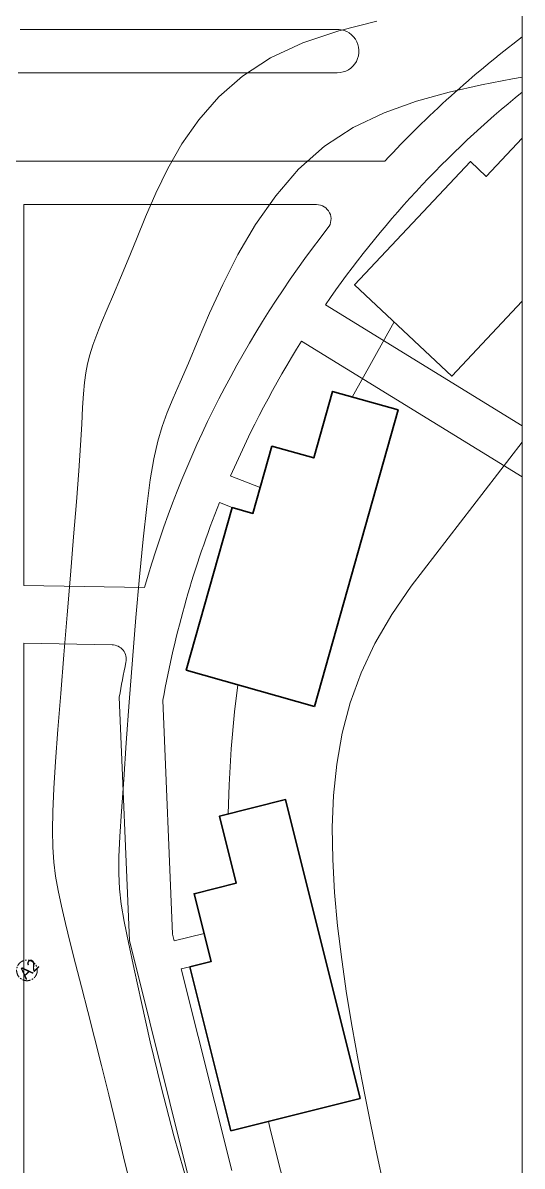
# Model space of a CAD drawing. Header units: millimetres. Extents: x -5316 to 10114, y -10026 to 11025.
# Drawn here: x 6669 to 10114, y -6077 to 1816 of the extents above; entities that cross this region are included whole.
import ezdxf

# ---------------------------------------------------------------- set-up
doc = ezdxf.new("R2010")
doc.units = ezdxf.units.MM
doc.linetypes.add('CENTER2', pattern=[28.575, 19.05, -3.175, 3.175, -3.175])
doc.linetypes.add('PHANTOM', pattern=[2.5, 1.25, -0.25, 0.25, -0.25, 0.25, -0.25])
for name, color, linetype, lineweight in [('1m', 12, 'Continuous', 0), ('AKS', 31, 'CENTER2', 5), ('DUVAR', 1, 'Continuous', 35), ('YOLLAR', 6, 'Continuous', 5)]:
    doc.layers.add(name, color=color, linetype=linetype, lineweight=lineweight)
doc.styles.get("Standard").update_dxf_attribs({"font": 'arial.ttf'})

msp = doc.modelspace()

# ---------------------------------------------------------------- linework, layer by layer
at = {"layer": '1m', "color": 252, "lineweight": 0, "true_color": 0x939598}
for points in [[(7419.1, -6236.7), (7363.7, -6012.9), (7311.4, -5794.7), (7261, -5584), (7211.6, -5382.4), (7163.4, -5190.8), (7117.1, -5009.7), (7073.3, -4839.8), (7032.6, -4681.4), (6995.4, -4535.4), (6962.5, -4402.2), (6934.4, -4282.4), (6911.6, -4175.4), (6894.1, -4076.1), (6881.7, -3978), (6874.4, -3874.8), (6872.1, -3760.2), (6874.5, -3627.8), (6881.8, -3471.1), (6893.6, -3283.9), (6909.9, -3062.4), (6929.4, -2813.5), (6951.3, -2546.7), (6974.2, -2271.5), (6997.1, -1997.3), (7018.9, -1733.7), (7038.3, -1490.2), (7054.3, -1276.2), (7066.1, -1098.8), (7074.6, -954.7), (7081.2, -838.5), (7087, -744.4), (7093.5, -666.9), (7102, -600.2), (7113.6, -538.7), (7129.8, -476.8), (7151.6, -409.7), (7179, -335.4), (7211.9, -252.8), (7250.1, -160.9), (7293.4, -58.5), (7341.8, 55.4), (7394.9, 182), (7452.6, 322.4), (7515.4, 476.6), (7586.1, 641), (7668.4, 810.7), (7765.8, 981.1), (7881.8, 1147.3), (8020, 1304.7), (8183.9, 1448.5), (8377.1, 1573.9), (8600.9, 1677.4), (8848.5, 1760.7), (9110.5, 1826.8)], [(7813.8, -6227), (7711, -5867.4), (7622.7, -5529.4), (7548, -5220.3), (7486.1, -4947.2), (7436, -4717), (7396.7, -4533.8), (7367.3, -4388.5), (7347, -4268.9), (7334.9, -4162.7), (7329.9, -4057.7), (7331.3, -3941.6), (7338.1, -3802.2), (7349.4, -3627.3), (7364.3, -3408.6), (7382.3, -3153.8), (7402.8, -2874.6), (7425.2, -2582.8), (7449.1, -2290), (7473.8, -2008), (7498.9, -1748.5), (7523.7, -1523.1), (7548.1, -1340), (7573.1, -1193.2), (7600, -1073), (7630.2, -969.7), (7665, -873.8), (7705.8, -775.5), (7754, -665.2), (7810.8, -533.3), (7877.7, -373), (7956, -189.3), (8047.4, 9.9), (8153.1, 216.8), (8274.7, 423.6), (8413.7, 622.3), (8571.4, 805), (8749.4, 964), (8947.9, 1093.5), (9161.8, 1195.9), (9384.9, 1276.1), (9611, 1338.5), (9833.8, 1387.8), (10047.2, 1428.7), (10113.9, 1441.3)], [(8941.9, -767.4), (9230.7, -249)], [(9156.3, -6205.8), (9113.9, -6004), (9070.1, -5792.9), (9026, -5573.9), (8982.5, -5348.5), (8941.1, -5118.5), (8902.8, -4885.7), (8869, -4651.8), (8840.9, -4418.5), (8819.6, -4187.6), (8806.6, -3960.4), (8803.6, -3737.1), (8812.4, -3517.5), (8834.8, -3301.4), (8872.7, -3088.7), (8927.9, -2879.2), (9002.2, -2672.6), (9097.5, -2468.8), (9214.4, -2268.1), (9348.2, -2072.4), (10113.9, -1078.1)], [(8086.2, -3645.8), (8092.5, -3445.3), (8107.1, -3195.9), (8129.6, -2941.9), (8152.4, -2754.8)], [(8976.2, -7601), (8917.7, -7478.3), (8791.3, -7179.6), (8681.4, -6886.4), (8586.4, -6600.7), (8504.5, -6324.8), (8434.1, -6060.7), (8373.4, -5810.4), (8364, -5768.7)]]:
    msp.add_lwpolyline(points, dxfattribs=at)
at = {"layer": 'AKS', "linetype": 'PHANTOM', "ltscale": 80}
msp.add_line((6747.2, -4777.3), (6746.6, -4776.7), dxfattribs=at)
at = {"layer": 'AKS', "ltscale": 3}
msp.add_circle((6696.7, -4725.9), 71.2, dxfattribs=at)
at = {"layer": 'DUVAR'}
msp.add_lwpolyline([(10113.9, -106), (9629.4, -622.8), (8958.2, 6.5), (9756.6, 858.1), (9866.1, 755.5), (10113.9, 1019.8)], dxfattribs=at)
for points in [[(8681.1, -2903.7), (7795.5, -2654.2), (8112.1, -1530.6), (8256.4, -1571.3), (8387.3, -1106.7), (8676.1, -1188.1), (8805.4, -729), (9257.8, -856.4)], [(8997.2, -5610.6), (8104.6, -5833.5), (7821.7, -4701), (7967.2, -4664.6), (7850.3, -4196.4), (8141.3, -4123.6), (8025.7, -3660.9), (8481.7, -3547)], [(8997.2, -5610.6), (8104.6, -5833.5), (7821.7, -4701), (7967.2, -4664.6), (7850.3, -4196.4), (8141.3, -4123.6), (8025.7, -3660.9), (8481.7, -3547)]]:
    msp.add_lwpolyline(points, close=True, dxfattribs=at)
at = {"layer": 'YOLLAR'}
for p, q in [((6649.2, 1770.7), (8851.3, 1770.7)), ((6649.2, 1770.7), (8851.3, 1770.7)), ((6635.9, 1471.3), (8838, 1471.3)), ((6635.9, 1471.3), (8838, 1471.3)), ((4260.6, 861.3), (9167.3, 861.3)), ((6675.6, 561.3), (8695.3, 561.3)), ((6675.6, 561.3), (6675.6, -2067.7)), ((8756.6, -130.7), (10113.9, -966.8)), ((8591.8, -381.6), (10113.9, -1319.1)), ((8306.7, -1393), (8099.8, -1310.3)), ((8306.7, -1393), (8256.4, -1571.3)), ((8112.1, -1530.6), (8025.5, -1496)), ((8256.4, -1571.3), (8112.1, -1530.6)), ((7508.2, -2081.9), (6675.6, -2067.7)), ((7284, -2478.1), (6675.6, -2467.7)), ((6675.6, -2467.7), (6675.6, -10021)), ((7403.7, -4519.2), (7333.9, -2839.9)), ((7702.2, -4476.2), (7635, -2860)), ((7713.6, -4521.8), (7702.2, -4476.2)), ((7918.8, -4470.6), (7713.6, -4521.8)), ((7967.2, -4664.6), (7918.8, -4470.6)), ((7824, -6201.8), (7403.7, -4519.2)), ((7821.7, -4701), (7762, -4715.9)), ((8109.8, -6108), (7762, -4715.9)), ((7821.7, -4701), (7967.2, -4664.6))]:
    msp.add_line(p, q, dxfattribs=at)
msp.add_lwpolyline([(-5276.1, 11024.7), (-5276.1, -10021), (10113.9, -10021), (10113.9, 11024.7)], close=True, dxfattribs=at)
for centre, radius, start, end in [((8838, 1621.3), 150, 270, 95.07155), ((8838, 1621.3), 150, 270, 95.07155), ((14512.6, -4091.2), 7287, 127.13172, 137.18435), ((14512.6, -4091.2), 6987, 129.01828, 145.47006), ((8695.3, 461.3), 100, 321.95417, 90), ((14512.6, -4091.2), 7287, 141.95417, 163.99389), ((14512.6, -4091.2), 6987, 147.93141, 156.55542), ((14512.6, -4091.2), 6987, 158.19572, 169.85028), ((7282.3, -2578.1), 100, 348.18024, 89.01933), ((14512.6, -4091.2), 7287, 168.18024, 170.11191)]:
    msp.add_arc(centre, radius, start, end, dxfattribs=at)

# ---------------------------------------------------------------- texts
at = {"layer": 'AKS', "lineweight": -2, "ltscale": 3, "insert": (6787.8, -4698.3), "char_height": 83.623, "attachment_point": 9, "rotation": 44.50966}
msp.add_mtext_dynamic_manual_height_columns('{\\fGoldman|b0|i0|c162|p2;A2} ', width=115.045, gutter_width=12.5, heights=[91.9], dxfattribs=at)

doc.saveas('drawing.dxf')
